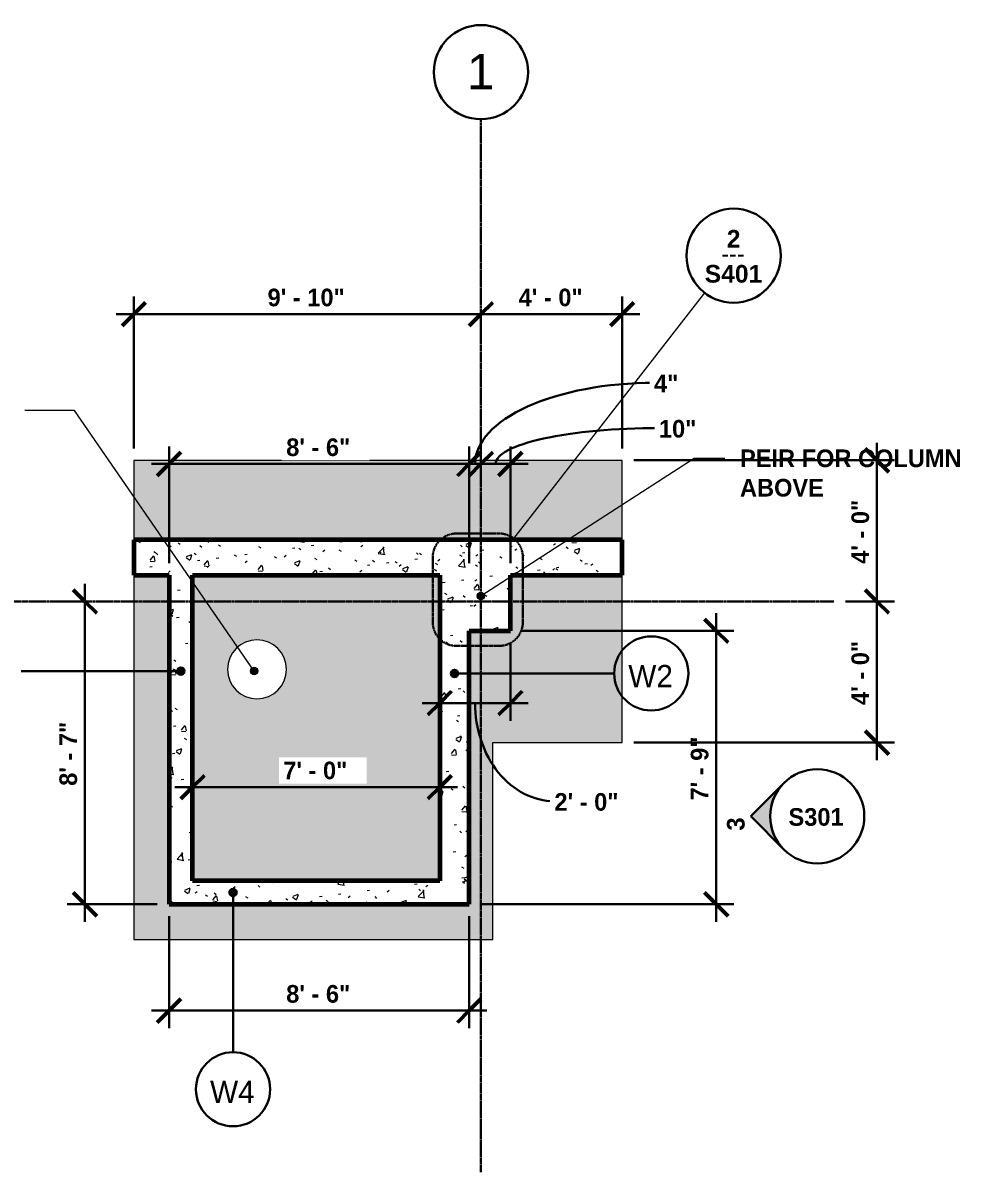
# Model space of a CAD drawing. Header units: inches. Extents: x -11943 to -10128, y -204 to 11732.
# Drawn here: x -11411.5 to -11093, y 11341.1 to 11731.9 of the extents above; entities that cross this region are included whole.
import ezdxf

# ---------------------------------------------------------------- set-up
doc = ezdxf.new("R2010")
doc.units = ezdxf.units.IN
doc.header["$MEASUREMENT"] = 0
doc.linetypes.add('Dash Dot 3_16_', pattern=[0.3125, 0.1875, -0.0625, 0, -0.0625])
doc.linetypes.add('Grid Line 1_2_', pattern=[0.875, 0.5, -0.125, 0.125, -0.125])
for name, color, linetype, lineweight in [('A-ANNO-DIMS', 211, 'Continuous', 9), ('A-ANNO-DIMS-64', 211, 'Continuous', 9), ('A-ANNO-SYMB', 150, 'Continuous', 9), ('A-FLOR', 192, 'Continuous', 18), ('A-WALL', 113, 'Continuous', 18), ('A-WALL-IDEN', 211, 'Continuous', 30), ('A-WALL-PATT', 111, 'Continuous', 18), ('G-ANNO-SYMB', 111, 'Continuous', 30), ('G-ANNO-TEXT', 231, 'Continuous', 9), ('S-FNDN', 32, 'Continuous', 18), ('S-GRID', 1, 'Continuous', 9), ('S-GRID-IDEN', 1, 'Continuous', 30)]:
    doc.layers.add(name, color=color, linetype=linetype, lineweight=lineweight)
doc.styles.add('Arial_3', font='arial.ttf', dxfattribs={"height": 12})
doc.styles.add('Arial_B', font='arialbd.ttf', dxfattribs={"height": 6})
doc.styles.add('Century Gothic', font='', dxfattribs={"height": 7.559055})
doc.styles.add('Century Gothic_1', font='', dxfattribs={"height": 0.09375})
doc.styles.add('Century Gothic_B_2', font='', dxfattribs={"height": 6})
doc.styles.get('Century Gothic').set_extended_font_data('Century Gothic')
doc.styles.get('Century Gothic_1').set_extended_font_data('Century Gothic')
doc.styles.get('Century Gothic_B_2').set_extended_font_data('Century Gothic', bold=True)
doc.dimstyles.new('OD__1_16__Tol__', dxfattribs={"dimscale": 12, "dimtxt": 6.26501, "dimasz": 0.666667, "dimexe": 0.5, "dimexo": 0.333333, "dimgap": 0.083333, "dimtad": 1, "dimdec": 4, "dimrnd": 0.0625, "dimzin": 3, "dimdsep": 46, "dimlunit": 4, "dimtxsty": 'Century Gothic_B_2', "dimblk1": 'OBLIQUE', "dimblk2": 'OBLIQUE', "dimsah": 1, "dimcen": 0.09, "dimdle": 0.5, "dimazin": 0, "dimtfac": 1, "dimtdec": 4, "dimtix": 1, "dimtmove": 0, "dimatfit": 3, "dimfxl": 1, "dimtvp": 1, "dimtfill": 1, "dimfrac": 2, "dimtolj": 1, "dimtzin": 0, "dimlwd": 30, "dimlwe": 30, "dimarcsym": 2})
doc.dimstyles.new('OD__1_16__Tol___1', dxfattribs={"dimscale": 12, "dimtxt": 6.26501, "dimasz": 0.666667, "dimexe": 0.5, "dimexo": 0.333333, "dimgap": 0.083333, "dimtad": 1, "dimdec": 4, "dimrnd": 0.0625, "dimzin": 3, "dimdsep": 46, "dimlunit": 4, "dimtxsty": 'Century Gothic_B_2', "dimblk1": 'OBLIQUE', "dimblk2": 'OBLIQUE', "dimsah": 1, "dimcen": 0.09, "dimdle": 0.5, "dimazin": 0, "dimtfac": 1, "dimtdec": 4, "dimtix": 1, "dimtmove": 1, "dimatfit": 3, "dimfxl": 1, "dimtvp": 1, "dimtfill": 1, "dimfrac": 2, "dimtolj": 1, "dimtzin": 0, "dimlwd": 30, "dimlwe": 30, "dimarcsym": 2})
doc.dimstyles.new('OD__1_4__Tol___3', dxfattribs={"dimscale": 12, "dimtxt": 6.26501, "dimasz": 0.666667, "dimexe": 0.5, "dimexo": 0.333333, "dimgap": 0.083333, "dimtad": 1, "dimrnd": 0.25, "dimzin": 1, "dimdsep": 46, "dimlunit": 4, "dimtxsty": 'Century Gothic_B_2', "dimblk1": 'OBLIQUE', "dimblk2": 'OBLIQUE', "dimsah": 1, "dimcen": 0.09, "dimdle": 0.5, "dimazin": 0, "dimtfac": 1, "dimtdec": 4, "dimtix": 1, "dimtmove": 0, "dimatfit": 3, "dimfxl": 1, "dimtvp": 1, "dimtfill": 1, "dimfrac": 2, "dimtolj": 1, "dimtzin": 0, "dimlwd": 30, "dimlwe": 30, "dimarcsym": 2})
doc.dimstyles.new('OD__1_4__Tol___4', dxfattribs={"dimscale": 12, "dimtxt": 6.26501, "dimasz": 0.666667, "dimexe": 0.5, "dimexo": 0.333333, "dimgap": 0.083333, "dimtad": 1, "dimrnd": 0.25, "dimzin": 1, "dimdsep": 46, "dimlunit": 4, "dimtxsty": 'Century Gothic_B_2', "dimblk1": 'OBLIQUE', "dimblk2": 'OBLIQUE', "dimsah": 1, "dimcen": 0.09, "dimdle": 0.5, "dimazin": 0, "dimtfac": 1, "dimtdec": 4, "dimtix": 1, "dimtmove": 1, "dimatfit": 3, "dimfxl": 1, "dimtvp": 1, "dimtfill": 1, "dimfrac": 2, "dimtolj": 1, "dimtzin": 0, "dimlwd": 30, "dimlwe": 30, "dimarcsym": 2})
pattern_1 = [(50, (-7774.545, 0), (18.362056, -1.606828), [1.92, -21.12]), (355, (-7774.545, 0), (-3.552257, 19.255874), [1.536, -16.896]), (100.451, (-7773.015, -0.134), (14.81021, 17.649286), [1.632, -17.949]), (46.184, (-7774.545, 5.12), (27.32125, -4.237615), [2.88, -31.68]), (96.636, (-7772.268, 4.767), (23.927535, 24.937167), [2.448, -26.924]), (351.184, (-7774.545, 5.12), (23.927645, 24.937426), [2.304, -25.344]), (21, (-7771.985, 3.84), (15.28081, -10.307465), [1.92, -21.12]), (326, (-7771.985, 3.84), (6.22856, 18.563735), [1.536, -16.896]), (71.451, (-7770.712, 2.981), (21.509846, 8.25628), [1.632, -17.949]), (37.5, (-7774.5454, 0), (0.3110953, 8.5225365), [0.845, -15.846, 0.845, -16.307, -16.96]), (37.5, (-7774.5454, 0), (0.3110953, 8.5225365), [-33.843, 0.845, -16.115]), (7.5, (-7774.545, 0), (6.7346365, 10.0974314), [0.845, -8.934, 0.845, -15.462, -6.464]), (7.5, (-7774.545, 0), (6.7346365, 10.0974314), [-26.086, 0.845, -5.619]), (327.5, (-7780.2544, 0), (13.6661073, -0.5771864), [0.845, -5.555, 0.845, -19.123, -26.496]), (327.5, (-7780.2544, 0), (13.6661073, -0.5771864), [-26.368, 0.845, -25.651]), (317.5, (-7782.814, 0), (14.929853, 2.562859), [0.845, -7.475, 0.845, -12.416, -18.816]), (317.5, (-7782.814, 0), (14.929853, 2.562859), [-21.581, 0.845, -17.971])]

# ---------------------------------------------------------------- blocks, each defined once
blk = doc.blocks.new('Grid - Grid Head - Circle-1738874-FOUNDATION PLAN AT ELEVATOR PIT')
at = {"layer": 'S-GRID-IDEN'}
for start, end in [(360, 180), (180, 360)]:
    blk.add_arc((0, 0), 0.25, start, end, dxfattribs=at)
blk = doc.blocks.new('Elevation - Filled Arrow-1738296-FOUNDATION PLAN AT ELEVATOR PIT')
at = {"layer": 'G-ANNO-SYMB'}
for start, end in [(360, 180), (180, 360)]:
    blk.add_arc((0, 0), 0.25, start, end, dxfattribs=at)
blk = doc.blocks.new('Elevation - Filled Arrow-1738116-FOUNDATION PLAN AT ELEVATOR PIT')
at = {"layer": 'G-ANNO-SYMB', "lineweight": 9}
h = blk.add_hatch(color=256, dxfattribs=at)
edge = h.paths.add_edge_path(flags=0)
edge.add_line((0, 0.3536), (0.1768, 0.1768))
edge.add_arc((0, 0), 0.25, 45, 135)
edge.add_line((-0.1768, 0.1768), (0, 0.3536))
at = {"layer": 'G-ANNO-SYMB'}
for p, q in [((0, 0.3536), (-0.1768, 0.1768)), ((0.1768, 0.1768), (0, 0.3536))]:
    blk.add_line(p, q, dxfattribs=at)
blk.add_arc((0, 0), 0.25, 45, 135, dxfattribs=at)
blk = doc.blocks.new('DIMBLOCK15-FOUNDATION PLAN AT ELEVATOR PIT')
at = {"layer": 'A-ANNO-DIMS-64', "lineweight": 30}
for p, q in [((-11361.87, 11428.19), (-11361.87, 11390.05)), ((-11361.87, 11396.05), (-11361.87, 11428.19)), ((-11259.87, 11428.19), (-11259.87, 11390.05)), ((-11259.87, 11396.05), (-11259.87, 11428.19)), ((-11367.87, 11396.05), (-11253.87, 11396.05))]:
    blk.add_line(p, q, dxfattribs=at)
at = {"layer": 'A-ANNO-DIMS-64', "lineweight": 50}
for p, q in [((-11361.87, 11396.05), (-11357.87, 11400.05)), ((-11259.87, 11396.05), (-11255.87, 11400.05)), ((-11361.87, 11396.05), (-11365.87, 11392.05)), ((-11259.87, 11396.05), (-11263.87, 11392.05))]:
    blk.add_line(p, q, dxfattribs=at)
at = {"layer": 'A-ANNO-DIMS-64', "color": 0, "lineweight": 30, "insert": (-11322.06, 11404.74), "char_height": 6, "width": 26.85, "attachment_point": 1, "line_spacing_factor": 0.984502, "style": 'Century Gothic_B_2', "bg_fill": 3, "box_fill_scale": 1.25, "bg_fill_color": 256, "bg_fill_true_color": 13158600, "bg_fill_transparency": 0}
blk.add_mtext('8\' - 6"', dxfattribs=at)
blk = doc.blocks.new('_Oblique')
at = {"color": 0, "linetype": 'ByBlock', "lineweight": -2}
blk.add_line((-0.5, -0.5), (0.5, 0.5), dxfattribs=at)
blk = doc.blocks.new('Wall Type - Familia4-287244-FOUNDATION PLAN AT ELEVATOR PIT')
at = {"layer": 'A-WALL-IDEN'}
blk.add_circle((0, 0), 0.1969, dxfattribs=at)
blk = doc.blocks.new('DIMBLOCK16-FOUNDATION PLAN AT ELEVATOR PIT')
at = {"layer": 'A-ANNO-DIMS-64', "lineweight": 30}
for p, q in [((-11361.87, 11548.19), (-11361.87, 11587.95)), ((-11259.87, 11548.19), (-11259.87, 11587.95)), ((-11367.87, 11581.95), (-11259.87, 11581.95)), ((-11361.87, 11581.95), (-11361.87, 11548.19)), ((-11259.87, 11581.95), (-11259.87, 11548.19))]:
    blk.add_line(p, q, dxfattribs=at)
at = {"layer": 'A-ANNO-DIMS-64', "lineweight": 50}
for p, q in [((-11361.87, 11581.95), (-11357.87, 11585.95)), ((-11259.87, 11581.95), (-11255.87, 11585.95)), ((-11361.87, 11581.95), (-11365.87, 11577.95)), ((-11259.87, 11581.95), (-11263.87, 11577.95))]:
    blk.add_line(p, q, dxfattribs=at)
at = {"layer": 'A-ANNO-DIMS-64', "color": 0, "lineweight": 30, "insert": (-11322.06, 11590.65), "char_height": 6, "width": 26.85, "attachment_point": 1, "line_spacing_factor": 0.984502, "style": 'Century Gothic_B_2', "bg_fill": 3, "box_fill_scale": 1.25, "bg_fill_color": 256, "bg_fill_true_color": 13158600, "bg_fill_transparency": 0}
blk.add_mtext('8\' - 6"', dxfattribs=at)
blk = doc.blocks.new('DIMBLOCK17-FOUNDATION PLAN AT ELEVATOR PIT')
at = {"layer": 'A-ANNO-DIMS-64', "lineweight": 30}
for p, q in [((-11255.87, 11592.5), (-11255.87, 11575.95)), ((-11255.87, 11581.95), (-11255.87, 11592.5)), ((-11259.87, 11548.19), (-11259.87, 11587.95)), ((-11259.87, 11581.95), (-11255.87, 11581.95)), ((-11259.87, 11581.95), (-11259.87, 11548.19))]:
    blk.add_line(p, q, dxfattribs=at)
at = {"layer": 'A-ANNO-DIMS-64', "lineweight": 50}
for p, q in [((-11259.87, 11581.95), (-11255.87, 11585.95)), ((-11255.87, 11581.95), (-11251.87, 11585.95)), ((-11259.87, 11581.95), (-11263.87, 11577.95)), ((-11255.87, 11581.95), (-11259.87, 11577.95))]:
    blk.add_line(p, q, dxfattribs=at)
at = {"layer": 'A-ANNO-DIMS-64', "lineweight": 30}
blk.add_ellipse((-11197.03, 11581.95), major_axis=(60.84, 0), ratio=0.453664, start_param=1.570796, end_param=3.141593, dxfattribs=at)
at = {"layer": 'A-ANNO-DIMS-64', "color": 0, "lineweight": 30, "insert": (-11197.03, 11612.32), "char_height": 6, "width": 9.1887, "attachment_point": 1, "line_spacing_factor": 0.984502, "style": 'Century Gothic_B_2', "bg_fill": 3, "box_fill_scale": 1.25, "bg_fill_color": 256, "bg_fill_true_color": 13158600, "bg_fill_transparency": 0}
blk.add_mtext('4"', dxfattribs=at)
blk = doc.blocks.new('DIMBLOCK18-FOUNDATION PLAN AT ELEVATOR PIT')
at = {"layer": 'A-ANNO-DIMS-64', "lineweight": 30}
for p, q in [((-11255.87, 11592.5), (-11255.87, 11575.95)), ((-11255.87, 11581.95), (-11255.87, 11592.5)), ((-11245.87, 11548.19), (-11245.87, 11587.95)), ((-11255.87, 11581.95), (-11239.87, 11581.95)), ((-11245.87, 11581.95), (-11245.87, 11548.19))]:
    blk.add_line(p, q, dxfattribs=at)
at = {"layer": 'A-ANNO-DIMS-64', "lineweight": 50}
for p, q in [((-11255.87, 11581.95), (-11251.87, 11585.95)), ((-11245.87, 11581.95), (-11241.87, 11585.95)), ((-11255.87, 11581.95), (-11259.87, 11577.95)), ((-11245.87, 11581.95), (-11249.87, 11577.95))]:
    blk.add_line(p, q, dxfattribs=at)
at = {"layer": 'A-ANNO-DIMS-64', "lineweight": 30}
blk.add_ellipse((-11195.37, 11581.95), major_axis=(55.5, 0), ratio=0.219957, start_param=1.570796, end_param=3.141593, dxfattribs=at)
at = {"layer": 'A-ANNO-DIMS-64', "color": 0, "lineweight": 30, "insert": (-11195.37, 11596.93), "char_height": 6, "width": 14.7974, "attachment_point": 1, "line_spacing_factor": 0.984502, "style": 'Century Gothic_B_2', "bg_fill": 3, "box_fill_scale": 1.25, "bg_fill_color": 256, "bg_fill_true_color": 13158600, "bg_fill_transparency": 0}
blk.add_mtext('10"', dxfattribs=at)
blk = doc.blocks.new('DIMBLOCK19-FOUNDATION PLAN AT ELEVATOR PIT')
at = {"layer": 'A-ANNO-DIMS-64', "lineweight": 30}
for p, q in [((-11390.47, 11541.19), (-11390.47, 11426.19)), ((-11388.81, 11535.19), (-11396.47, 11535.19)), ((-11390.47, 11535.19), (-11388.81, 11535.19)), ((-11365.87, 11432.19), (-11396.47, 11432.19)), ((-11390.47, 11432.19), (-11365.87, 11432.19))]:
    blk.add_line(p, q, dxfattribs=at)
at = {"layer": 'A-ANNO-DIMS-64', "lineweight": 50}
for p, q in [((-11390.47, 11535.19), (-11394.47, 11539.19)), ((-11390.47, 11535.19), (-11386.47, 11531.19)), ((-11390.47, 11432.19), (-11394.47, 11436.19)), ((-11390.47, 11432.19), (-11386.47, 11428.19))]:
    blk.add_line(p, q, dxfattribs=at)
at = {"layer": 'A-ANNO-DIMS-64', "color": 0, "lineweight": 30, "insert": (-11399.16, 11472.5), "char_height": 6, "width": 26.85, "attachment_point": 1, "rotation": 90, "line_spacing_factor": 0.984502, "style": 'Century Gothic_B_2', "bg_fill": 3, "box_fill_scale": 1.25, "bg_fill_color": 256, "bg_fill_true_color": 13158600, "bg_fill_transparency": 0}
blk.add_mtext('8\' - 7"', dxfattribs=at)
blk = doc.blocks.new('DIMBLOCK20-FOUNDATION PLAN AT ELEVATOR PIT')
at = {"layer": 'A-ANNO-DIMS-64', "lineweight": 50}
for p, q in [((-11353.87, 11472.03), (-11349.87, 11476.03)), ((-11269.87, 11472.03), (-11265.87, 11476.03)), ((-11353.87, 11472.03), (-11357.87, 11468.03)), ((-11269.87, 11472.03), (-11273.87, 11468.03))]:
    blk.add_line(p, q, dxfattribs=at)
at = {"layer": 'A-ANNO-DIMS-64', "lineweight": 30}
for p, q in [((-11353.87, 11473.69), (-11353.87, 11466.03)), ((-11353.87, 11472.03), (-11353.87, 11473.69)), ((-11269.87, 11473.69), (-11269.87, 11466.03)), ((-11269.87, 11472.03), (-11269.87, 11473.69)), ((-11359.87, 11472.03), (-11263.87, 11472.03))]:
    blk.add_line(p, q, dxfattribs=at)
at = {"layer": 'A-ANNO-DIMS-64', "color": 0, "lineweight": 30, "insert": (-11323.06, 11480.72), "char_height": 6, "width": 26.85, "attachment_point": 1, "line_spacing_factor": 0.984502, "style": 'Century Gothic_B_2', "bg_fill": 3, "box_fill_scale": 1.25, "bg_fill_color": 256, "bg_fill_true_color": 13158600, "bg_fill_transparency": 0}
blk.add_mtext('7\' - 0"', dxfattribs=at)
blk = doc.blocks.new('DIMBLOCK21-FOUNDATION PLAN AT ELEVATOR PIT')
at = {"layer": 'A-ANNO-DIMS-64', "lineweight": 50}
for p, q in [((-11175.86, 11525.19), (-11179.86, 11529.19)), ((-11175.86, 11525.19), (-11171.86, 11521.19)), ((-11175.86, 11432.19), (-11179.86, 11436.19)), ((-11175.86, 11432.19), (-11171.86, 11428.19))]:
    blk.add_line(p, q, dxfattribs=at)
at = {"layer": 'A-ANNO-DIMS-64', "lineweight": 30}
for p, q in [((-11175.86, 11531.19), (-11175.86, 11426.19)), ((-11241.87, 11525.19), (-11169.86, 11525.19)), ((-11175.86, 11525.19), (-11241.87, 11525.19)), ((-11255.87, 11432.19), (-11169.86, 11432.19)), ((-11175.86, 11432.19), (-11255.87, 11432.19))]:
    blk.add_line(p, q, dxfattribs=at)
at = {"layer": 'A-ANNO-DIMS-64', "color": 0, "lineweight": 30, "insert": (-11184.55, 11467.5), "char_height": 6, "width": 26.85, "attachment_point": 1, "rotation": 90, "line_spacing_factor": 0.984502, "style": 'Century Gothic_B_2', "bg_fill": 3, "box_fill_scale": 1.25, "bg_fill_color": 256, "bg_fill_true_color": 13158600, "bg_fill_transparency": 0}
blk.add_mtext('7\' - 9"', dxfattribs=at)
blk = doc.blocks.new('DIMBLOCK22-FOUNDATION PLAN AT ELEVATOR PIT')
at = {"layer": 'A-ANNO-DIMS-64', "lineweight": 50}
for p, q in [((-11121.25, 11535.19), (-11125.25, 11539.19)), ((-11121.25, 11535.19), (-11117.25, 11531.19)), ((-11121.25, 11487.19), (-11125.25, 11491.19)), ((-11121.25, 11487.19), (-11117.25, 11483.19))]:
    blk.add_line(p, q, dxfattribs=at)
at = {"layer": 'A-ANNO-DIMS-64', "lineweight": 30}
for p, q in [((-11131.96, 11535.19), (-11115.25, 11535.19)), ((-11121.25, 11535.19), (-11131.96, 11535.19)), ((-11121.25, 11481.19), (-11121.25, 11535.19)), ((-11203.87, 11487.19), (-11115.25, 11487.19)), ((-11121.25, 11487.19), (-11203.87, 11487.19))]:
    blk.add_line(p, q, dxfattribs=at)
at = {"layer": 'A-ANNO-DIMS-64', "color": 0, "lineweight": 30, "insert": (-11129.94, 11500), "char_height": 6, "width": 26.85, "attachment_point": 1, "rotation": 90, "line_spacing_factor": 0.984502, "style": 'Century Gothic_B_2', "bg_fill": 3, "box_fill_scale": 1.25, "bg_fill_color": 256, "bg_fill_true_color": 13158600, "bg_fill_transparency": 0}
blk.add_mtext('4\' - 0"', dxfattribs=at)
blk = doc.blocks.new('DIMBLOCK23-FOUNDATION PLAN AT ELEVATOR PIT')
at = {"layer": 'A-ANNO-DIMS-64', "lineweight": 50}
for p, q in [((-11121.25, 11583.19), (-11125.25, 11587.19)), ((-11121.25, 11583.19), (-11117.25, 11579.19)), ((-11121.25, 11535.19), (-11125.25, 11539.19)), ((-11121.25, 11535.19), (-11117.25, 11531.19))]:
    blk.add_line(p, q, dxfattribs=at)
at = {"layer": 'A-ANNO-DIMS-64', "lineweight": 30}
for p, q in [((-11121.25, 11535.19), (-11121.25, 11589.19)), ((-11203.87, 11583.19), (-11115.25, 11583.19)), ((-11121.25, 11583.19), (-11203.87, 11583.19)), ((-11131.96, 11535.19), (-11115.25, 11535.19)), ((-11121.25, 11535.19), (-11131.96, 11535.19))]:
    blk.add_line(p, q, dxfattribs=at)
at = {"layer": 'A-ANNO-DIMS-64', "color": 0, "lineweight": 30, "insert": (-11129.94, 11548), "char_height": 6, "width": 26.85, "attachment_point": 1, "rotation": 90, "line_spacing_factor": 0.984502, "style": 'Century Gothic_B_2', "bg_fill": 3, "box_fill_scale": 1.25, "bg_fill_color": 256, "bg_fill_true_color": 13158600, "bg_fill_transparency": 0}
blk.add_mtext('4\' - 0"', dxfattribs=at)
blk = doc.blocks.new('DIMBLOCK24-FOUNDATION PLAN AT ELEVATOR PIT')
at = {"layer": 'A-ANNO-DIMS-64', "lineweight": 30}
for p, q in [((-11373.87, 11587.19), (-11373.87, 11638.89)), ((-11255.87, 11634.55), (-11255.87, 11626.89)), ((-11255.87, 11632.89), (-11255.87, 11634.55)), ((-11379.87, 11632.89), (-11255.87, 11632.89)), ((-11373.87, 11632.89), (-11373.87, 11587.19))]:
    blk.add_line(p, q, dxfattribs=at)
at = {"layer": 'A-ANNO-DIMS-64', "lineweight": 50}
for p, q in [((-11373.87, 11632.89), (-11369.87, 11636.89)), ((-11255.87, 11632.89), (-11251.87, 11636.89)), ((-11373.87, 11632.89), (-11377.87, 11628.89)), ((-11255.87, 11632.89), (-11259.87, 11628.89))]:
    blk.add_line(p, q, dxfattribs=at)
at = {"layer": 'A-ANNO-DIMS-64', "color": 0, "lineweight": 30, "insert": (-11328.39, 11641.58), "char_height": 6, "width": 32.4587, "attachment_point": 1, "line_spacing_factor": 0.984502, "style": 'Century Gothic_B_2', "bg_fill": 3, "box_fill_scale": 1.25, "bg_fill_color": 256, "bg_fill_true_color": 13158600, "bg_fill_transparency": 0}
blk.add_mtext('9\' - 10"', dxfattribs=at)
blk = doc.blocks.new('DIMBLOCK25-FOUNDATION PLAN AT ELEVATOR PIT')
at = {"layer": 'A-ANNO-DIMS-64', "lineweight": 30}
for p, q in [((-11207.87, 11587.19), (-11207.87, 11638.89)), ((-11255.87, 11634.55), (-11255.87, 11626.89)), ((-11255.87, 11632.89), (-11255.87, 11634.55)), ((-11255.87, 11632.89), (-11201.87, 11632.89)), ((-11207.87, 11632.89), (-11207.87, 11587.19))]:
    blk.add_line(p, q, dxfattribs=at)
at = {"layer": 'A-ANNO-DIMS-64', "lineweight": 50}
for p, q in [((-11255.87, 11632.89), (-11251.87, 11636.89)), ((-11207.87, 11632.89), (-11203.87, 11636.89)), ((-11255.87, 11632.89), (-11259.87, 11628.89)), ((-11207.87, 11632.89), (-11211.87, 11628.89))]:
    blk.add_line(p, q, dxfattribs=at)
at = {"layer": 'A-ANNO-DIMS-64', "color": 0, "lineweight": 30, "insert": (-11243.06, 11641.58), "char_height": 6, "width": 26.85, "attachment_point": 1, "line_spacing_factor": 0.984502, "style": 'Century Gothic_B_2', "bg_fill": 3, "box_fill_scale": 1.25, "bg_fill_color": 256, "bg_fill_true_color": 13158600, "bg_fill_transparency": 0}
blk.add_mtext('4\' - 0"', dxfattribs=at)
blk = doc.blocks.new('DIMBLOCK26-FOUNDATION PLAN AT ELEVATOR PIT')
at = {"layer": 'A-ANNO-DIMS-64', "lineweight": 30}
for p, q in [((-11245.87, 11521.19), (-11245.87, 11494.64)), ((-11245.87, 11500.64), (-11245.87, 11521.19)), ((-11269.87, 11502.29), (-11269.87, 11494.64)), ((-11269.87, 11500.64), (-11269.87, 11502.29)), ((-11275.87, 11500.64), (-11239.87, 11500.64))]:
    blk.add_line(p, q, dxfattribs=at)
at = {"layer": 'A-ANNO-DIMS-64', "lineweight": 50}
for p, q in [((-11269.87, 11500.64), (-11265.87, 11504.64)), ((-11245.87, 11500.64), (-11241.87, 11504.64)), ((-11269.87, 11500.64), (-11273.87, 11496.64)), ((-11245.87, 11500.64), (-11249.87, 11496.64))]:
    blk.add_line(p, q, dxfattribs=at)
at = {"layer": 'A-ANNO-DIMS-64', "lineweight": 30}
blk.add_ellipse((-11230.88, 11500.64), major_axis=(0, 33.38), ratio=0.808487, start_param=1.570796, end_param=3.141593, dxfattribs=at)
at = {"layer": 'A-ANNO-DIMS-64', "color": 0, "lineweight": 30, "insert": (-11230.88, 11470.02), "char_height": 6, "width": 26.85, "attachment_point": 1, "line_spacing_factor": 0.984502, "style": 'Century Gothic_B_2', "bg_fill": 3, "box_fill_scale": 1.25, "bg_fill_color": 256, "bg_fill_true_color": 13158600, "bg_fill_transparency": 0}
blk.add_mtext('2\' - 0"', dxfattribs=at)
blk = doc.blocks.new('Detail View - Callout Head-1738297-FOUNDATION PLAN AT ELEVATOR PIT')
at = {"layer": 'A-ANNO-SYMB', "lineweight": 30}
for start, end in [(360, 180), (180, 360)]:
    blk.add_arc((0, 0), 0.25, start, end, dxfattribs=at)
at = {"layer": 'A-ANNO-SYMB', "insert": (-0.0662, 0.0585), "char_height": 0.09375, "width": 0.160969, "attachment_point": 1, "style": 'Century Gothic_1'}
blk.add_mtext('---', dxfattribs=at)

msp = doc.modelspace()

# ---------------------------------------------------------------- hatches: boundary and pattern name
at = {"layer": 'A-FLOR'}
h = msp.add_hatch(color=256, dxfattribs=at)
h.paths.add_polyline_path([(-11353.86914, 11420.1894), (-11251.86914, 11420.1894), (-11251.86914, 11487.1894), (-11207.86914, 11487.1894), (-11207.86914, 11544.1894), (-11245.86914, 11544.1894), (-11245.86914, 11525.1894), (-11259.86914, 11525.1894), (-11259.86914, 11432.1894), (-11361.86914, 11432.1894), (-11361.86914, 11544.1894), (-11373.86914, 11544.1894), (-11373.86914, 11420.1894), (-11361.86914, 11420.1894)], flags=0)
h.paths.add_polyline_path([(-11270.56468, 11440.1894), (-11269.86914, 11440.1894), (-11269.86914, 11544.1894), (-11353.86914, 11544.1894), (-11353.86914, 11440.1894), (-11323.8985, 11440.1894)], flags=0)
h.paths.add_polyline_path([(-11333.03395, 11502.15873), (-11335.07884, 11502.59339), (-11336.98867, 11503.4437), (-11338.67997, 11504.6725), (-11340.07884, 11506.2261), (-11341.12412, 11508.03659), (-11341.77014, 11510.02484), (-11341.98867, 11512.10395), (-11341.77014, 11514.18307), (-11341.12412, 11516.17132), (-11340.07884, 11517.9818), (-11338.67997, 11519.5354), (-11336.98867, 11520.76421), (-11335.07884, 11521.61452), (-11333.03395, 11522.04917), (-11330.94338, 11522.04917), (-11328.8985, 11521.61452), (-11326.98867, 11520.76421), (-11325.29736, 11519.5354), (-11323.8985, 11517.9818), (-11322.85321, 11516.17132), (-11322.20719, 11514.18307), (-11321.98867, 11512.10395), (-11322.20719, 11510.02484), (-11322.85321, 11508.03659), (-11323.90198, 11506.22223), (-11325.29736, 11504.6725), (-11326.98867, 11503.4437), (-11328.8985, 11502.59339), (-11330.94338, 11502.15873)], flags=0)
h.paths.add_polyline_path([(-11257.67846, 11556.1894), (-11207.86914, 11556.1894), (-11207.86914, 11583.1894), (-11373.86914, 11583.1894), (-11373.86914, 11556.1894), (-11259.39045, 11556.1894)], flags=0)
at = {"layer": 'A-WALL-IDEN'}
h = msp.add_hatch(color=256, dxfattribs=at)
edge = h.paths.add_edge_path(flags=0)
edge.add_arc((-11357.86914, 11511.51296), 1.25, 0, 360)
h = msp.add_hatch(color=256, dxfattribs=at)
edge = h.paths.add_edge_path(flags=0)
edge.add_arc((-11264.86914, 11510.71212), 1.25, 0, 360)
h = msp.add_hatch(color=256, dxfattribs=at)
edge = h.paths.add_edge_path(flags=0)
edge.add_arc((-11340.13601, 11436.1894), 1.25, 0, 360)
at = {"layer": 'A-WALL-PATT', "lineweight": 9}
h = msp.add_hatch(dxfattribs=at)
h.set_pattern_fill('FP_4', color=256, style=0, pattern_type=2)
h.set_pattern_definition(pattern_1)
h.paths.add_polyline_path([(-11269.86914, 11544.1894), (-11207.86914, 11544.1894), (-11207.86914, 11556.1894), (-11373.86914, 11556.1894), (-11373.86914, 11544.1894), (-11353.86914, 11544.1894)], flags=0)
h = msp.add_hatch(dxfattribs=at)
h.set_pattern_fill('FP_4', color=256, style=0, pattern_type=2)
h.set_pattern_definition(pattern_1)
h.paths.add_polyline_path([(-11361.86914, 11432.1894), (-11353.86914, 11432.1894), (-11353.86914, 11544.1894), (-11361.86914, 11544.1894), (-11361.86914, 11504.83226)], flags=0)
h = msp.add_hatch(dxfattribs=at)
h.set_pattern_fill('FP_4', color=256, style=0, pattern_type=2)
h.set_pattern_definition(pattern_1)
h.paths.add_polyline_path([(-11259.86914, 11432.1894), (-11259.86914, 11544.1894), (-11269.86914, 11544.1894), (-11269.86914, 11432.1894)], flags=0)
h = msp.add_hatch(dxfattribs=at)
h.set_pattern_fill('FP_4', color=256, style=0, pattern_type=2)
h.set_pattern_definition(pattern_1)
h.paths.add_polyline_path([(-11245.86914, 11525.1894), (-11245.86914, 11544.1894), (-11259.86914, 11544.1894), (-11259.86914, 11525.1894)], flags=0)
h = msp.add_hatch(dxfattribs=at)
h.set_pattern_fill('FP_4', color=256, style=0, pattern_type=2)
h.set_pattern_definition(pattern_1)
h.paths.add_polyline_path([(-11269.86914, 11432.1894), (-11269.86914, 11440.1894), (-11353.86914, 11440.1894), (-11353.86914, 11432.1894), (-11270.81032, 11432.1894)], flags=0)
at = {"layer": 'G-ANNO-TEXT', "lineweight": 20}
h = msp.add_hatch(color=147, dxfattribs=at)
edge = h.paths.add_edge_path(flags=0)
edge.add_arc((-11255.89467, 11537.06063), 1.25, 0, 360)
h = msp.add_hatch(color=147, dxfattribs=at)
edge = h.paths.add_edge_path(flags=0)
edge.add_arc((-11332.94969, 11511.5413), 1.25, 0, 360)

# ---------------------------------------------------------------- linework, layer by layer
at = {"layer": 'A-FLOR'}
for p, q in [((-11207.86914, 11583.1894), (-11373.86914, 11583.1894)), ((-11373.86914, 11583.1894), (-11373.86914, 11556.1894)), ((-11207.86914, 11556.1894), (-11207.86914, 11583.1894)), ((-11373.86914, 11544.1894), (-11373.86914, 11420.1894)), ((-11207.86914, 11487.1894), (-11207.86914, 11544.1894)), ((-11251.86914, 11420.1894), (-11251.86914, 11487.1894)), ((-11251.86914, 11487.1894), (-11207.86914, 11487.1894)), ((-11373.86914, 11420.1894), (-11251.86914, 11420.1894))]:
    msp.add_line(p, q, dxfattribs=at)
for start, end in [(0, 180), (180, 0)]:
    msp.add_arc((-11331.98867, 11512.10395), 10, start, end, dxfattribs=at)
at = {"layer": 'A-WALL', "lineweight": 60}
for p, q in [((-11361.86914, 11544.1894), (-11361.86914, 11432.1894)), ((-11353.86914, 11440.1894), (-11353.86914, 11544.1894)), ((-11269.86914, 11440.1894), (-11353.86914, 11440.1894)), ((-11361.86914, 11432.1894), (-11269.86914, 11432.1894))]:
    msp.add_line(p, q, dxfattribs=at)
at = {"layer": 'A-WALL-IDEN'}
for p, q in [((-11357.86914, 11511.51296), (-11412.16836, 11511.51296)), ((-11264.86914, 11510.71212), (-11210.56993, 11510.71212))]:
    msp.add_line(p, q, dxfattribs=at)
for centre in [(-11357.86914, 11511.51296), (-11264.86914, 11510.71212), (-11340.13601, 11436.1894)]:
    msp.add_circle(centre, 1.25, dxfattribs=at)
at = {"layer": 'G-ANNO-TEXT', "color": 147, "lineweight": 20}
msp.add_line((-11394.01435, 11600.17882), (-11410.89402, 11600.17882), dxfattribs=at)
for centre in [(-11255.89467, 11537.06063), (-11332.94969, 11511.5413)]:
    msp.add_circle(centre, 1.25, dxfattribs=at)
at = {"layer": 'S-FNDN', "lineweight": 60}
for p, q in [((-11207.86914, 11556.1894), (-11373.86914, 11556.1894)), ((-11373.86914, 11556.1894), (-11373.86914, 11544.1894)), ((-11207.86914, 11544.1894), (-11207.86914, 11556.1894)), ((-11373.86914, 11544.1894), (-11361.86914, 11544.1894)), ((-11353.86914, 11544.1894), (-11269.86914, 11544.1894)), ((-11269.86914, 11544.1894), (-11269.86914, 11440.1894)), ((-11245.86914, 11525.1894), (-11245.86914, 11544.1894)), ((-11245.86914, 11544.1894), (-11207.86914, 11544.1894)), ((-11259.86914, 11432.1894), (-11259.86914, 11525.1894)), ((-11259.86914, 11525.1894), (-11245.86914, 11525.1894)), ((-11269.86914, 11432.1894), (-11259.86914, 11432.1894))]:
    msp.add_line(p, q, dxfattribs=at)
at = {"layer": 'S-GRID', "linetype": 'Grid Line 1_2_', "lineweight": 30}
for p, q in [((-11255.86914, 11341.14591), (-11255.86914, 11699.21845)), ((-11135.96303, 11535.1894), (-11445.67769, 11535.1894))]:
    msp.add_line(p, q, dxfattribs=at)

# ---------------------------------------------------------------- block references
at = {"layer": 'A-ANNO-SYMB', "xscale": 63.99999999999997, "yscale": 63.99999999999997, "zscale": 63.99999999999997}
msp.add_blockref('Detail View - Callout Head-1738297-FOUNDATION PLAN AT ELEVATOR PIT', (-11169.98323, 11652.78829), dxfattribs=at)
at = {"layer": 'A-WALL-IDEN', "xscale": 63.99999999999997, "yscale": 63.99999999999997, "zscale": 63.99999999999997}
for p in [(-11197.9715, 11510.71212), (-11340.13601, 11369.29176)]:
    msp.add_blockref('Wall Type - Familia4-287244-FOUNDATION PLAN AT ELEVATOR PIT', p, dxfattribs=at)
at = {"layer": 'G-ANNO-SYMB', "xscale": 63.99999999999997, "yscale": 63.99999999999997, "zscale": 63.99999999999997}
msp.add_blockref('Elevation - Filled Arrow-1738296-FOUNDATION PLAN AT ELEVATOR PIT', (-11141.55179, 11462.12015), dxfattribs=at)
at = {"layer": 'G-ANNO-SYMB', "xscale": 63.99999999999997, "yscale": 63.99999999999997, "zscale": 63.99999999999997, "rotation": 90.00000000001498}
msp.add_blockref('Elevation - Filled Arrow-1738116-FOUNDATION PLAN AT ELEVATOR PIT', (-11141.55179, 11462.12015), dxfattribs=at)
at = {"layer": 'S-GRID-IDEN', "xscale": 63.99999999999997, "yscale": 63.99999999999997, "zscale": 63.99999999999997}
msp.add_blockref('Grid - Grid Head - Circle-1738874-FOUNDATION PLAN AT ELEVATOR PIT', (-11255.86914, 11715.21845), dxfattribs=at)

# ---------------------------------------------------------------- texts
at = {"layer": 'A-ANNO-SYMB', "char_height": 6, "attachment_point": 1, "style": 'Arial_B'}
for s, insert, width in [('\\fArial|b1|i0|c0|p34|;2', (-11172.30985, 11661.54868), 5.656), ('S401', (-11179.80591, 11649.63165), 23.836)]:
    msp.add_mtext(s, dxfattribs=dict(at, insert=insert, width=width))
at = {"layer": 'A-WALL-IDEN', "lineweight": 9, "char_height": 7.559055, "width": 19.19, "attachment_point": 1, "style": 'Century Gothic'}
for s, insert in [('W2', (-11205.77535, 11513.59174)), ('W4', (-11347.93986, 11372.17138))]:
    msp.add_mtext(s, dxfattribs=dict(at, insert=insert))
at = {"layer": 'G-ANNO-SYMB', "lineweight": 9, "insert": (-11151.32414, 11464.90256), "char_height": 6, "width": 23.028, "attachment_point": 1, "style": 'Century Gothic_B_2'}
msp.add_mtext('S301', dxfattribs=at)
at = {"layer": 'G-ANNO-SYMB', "lineweight": 9, "insert": (-11172.25205, 11457.2685), "char_height": 6, "width": 5.858, "attachment_point": 1, "rotation": 90, "style": 'Century Gothic_B_2'}
msp.add_mtext('\\fCentury Gothic|b1|i0|c0|p34|;3', dxfattribs=at)
at = {"layer": 'G-ANNO-TEXT', "color": 147, "lineweight": 20, "char_height": 6, "attachment_point": 1, "style": 'Century Gothic_B_2'}
for s, insert, width in [('PEIR FOR COLUMN ', (-11167.81225, 11586.87754), 93.122), ('ABOVE', (-11167.81225, 11576.87754), 35.148)]:
    msp.add_mtext(s, dxfattribs=dict(at, insert=insert, width=width))
at = {"layer": 'S-GRID-IDEN', "lineweight": 9, "insert": (-11260.62182, 11721.41041), "char_height": 12, "width": 11.312, "attachment_point": 1, "style": 'Arial_3'}
msp.add_mtext('1', dxfattribs=at)

# ---------------------------------------------------------------- next in the draw order: dimensions: what is measured, and where the dimension line sits
at = {"layer": 'A-ANNO-DIMS', "lineweight": 30}
for base, p1, p2, override, picture, middle in [((-11259.86914, 11581.95481), (-11361.86914, 11544.1894), (-11259.86914, 11544.1894), {"dimpost": '<>', "dimfxl": 102}, 'DIMBLOCK16-FOUNDATION PLAN AT ELEVATOR PIT', (-11310.86914, 11586.10572)), ((-11269.86914, 11472.03321), (-11353.86914, 11477.69007), (-11269.86914, 11477.69007), {"dimpost": '<>', "dimfxl": 84}, 'DIMBLOCK20-FOUNDATION PLAN AT ELEVATOR PIT', (-11311.86914, 11476.18413)), ((-11259.86914, 11396.04938), (-11361.86914, 11432.1894), (-11259.86914, 11432.1894), {"dimpost": '<>', "dimfxl": 102}, 'DIMBLOCK15-FOUNDATION PLAN AT ELEVATOR PIT', (-11310.86914, 11400.2003))]:
    dim = msp.add_linear_dim(base=base, p1=p1, p2=p2, dimstyle='OD__1_16__Tol__', override=override, dxfattribs=at)
    dim.commit()
    dim.dimension.update_dxf_attribs({"geometry": picture, "text_midpoint": middle})

# ---------------------------------------------------------------- next in the draw order: linework, layer by layer
at = {"layer": 'A-ANNO-SYMB', "linetype": 'Dash Dot 3_16_', "lineweight": 30}
msp.add_line((-11272.24058, 11550.29524), (-11272.24058, 11528.08781), dxfattribs=at)
at = {"layer": 'A-WALL-IDEN'}
msp.add_line((-11340.13601, 11436.1894), (-11340.13601, 11381.89018), dxfattribs=at)

# ---------------------------------------------------------------- next in the draw order: dimensions: what is measured, and where the dimension line sits
at = {"layer": 'A-ANNO-DIMS', "lineweight": 30}
dim = msp.add_linear_dim(base=(-11255.86914, 11581.95481), p1=(-11259.86914, 11544.1894), p2=(-11255.86914, 11596.50391), dimstyle='OD__1_16__Tol___1', override={"dimpost": '<>', "dimfxl": 52.467211}, dxfattribs=at)
dim.commit()
dim.dimension.update_dxf_attribs({"geometry": 'DIMBLOCK17-FOUNDATION PLAN AT ELEVATOR PIT', "text_midpoint": (-11192.43788, 11608.3224), "dimtype": 160})
for base, p1, p2, override, picture, middle in [((-11390.46789, 11432.1894), (-11384.81104, 11535.1894), (-11361.86914, 11432.1894), {"dimpost": '<>', "dimfxl": 105.524076}, 'DIMBLOCK19-FOUNDATION PLAN AT ELEVATOR PIT', (-11394.61881, 11483.6894)), ((-11175.86303, 11432.1894), (-11245.86914, 11525.1894), (-11259.86914, 11432.1894), {"dimpost": '<>', "dimfxl": 94.04786}, 'DIMBLOCK21-FOUNDATION PLAN AT ELEVATOR PIT', (-11180.01395, 11478.6894))]:
    dim = msp.add_linear_dim(base=base, p1=p1, p2=p2, angle=90, dimstyle='OD__1_4__Tol___3', override=override, dxfattribs=at)
    dim.commit()
    dim.dimension.update_dxf_attribs({"geometry": picture, "text_midpoint": middle})

# ---------------------------------------------------------------- next in the draw order: linework, layer by layer
at = {"layer": 'A-ANNO-SYMB', "linetype": 'Dash Dot 3_16_', "lineweight": 30}
msp.add_arc((-11264.24058, 11550.29524), 8, 90, 180, dxfattribs=at)
at = {"layer": 'G-ANNO-TEXT', "color": 147, "lineweight": 20}
msp.add_line((-11332.94969, 11511.5413), (-11394.01435, 11600.17882), dxfattribs=at)

# ---------------------------------------------------------------- next in the draw order: dimensions: what is measured, and where the dimension line sits
at = {"layer": 'A-ANNO-DIMS', "lineweight": 30}
dim = msp.add_linear_dim(base=(-11245.86914, 11581.95481), p1=(-11255.86914, 11596.50391), p2=(-11245.86914, 11544.1894), dimstyle='OD__1_16__Tol___1', override={"dimpost": '<>', "dimfxl": 53.261695}, dxfattribs=at)
dim.commit()
dim.dimension.update_dxf_attribs({"geometry": 'DIMBLOCK18-FOUNDATION PLAN AT ELEVATOR PIT', "text_midpoint": (-11187.96733, 11592.93118), "dimtype": 160})

# ---------------------------------------------------------------- next in the draw order: linework, layer by layer
at = {"layer": 'A-ANNO-SYMB', "linetype": 'Dash Dot 3_16_', "lineweight": 30}
for p, q in [((-11249.63731, 11558.29524), (-11264.24058, 11558.29524)), ((-11241.63731, 11528.08781), (-11241.63731, 11550.29524))]:
    msp.add_line(p, q, dxfattribs=at)
msp.add_arc((-11249.63731, 11550.29524), 8, 0, 90, dxfattribs=at)
at = {"layer": 'G-ANNO-TEXT', "color": 147, "lineweight": 20}
for p, q in [((-11255.89467, 11537.06063), (-11183.44332, 11583.87754)), ((-11183.44332, 11583.87754), (-11172.93225, 11583.87754))]:
    msp.add_line(p, q, dxfattribs=at)

# ---------------------------------------------------------------- next in the draw order: dimensions: what is measured, and where the dimension line sits
at = {"layer": 'A-ANNO-DIMS', "lineweight": 30}
dim = msp.add_linear_dim(base=(-11255.86914, 11632.89107), p1=(-11373.86914, 11583.1894), p2=(-11255.86914, 11638.54793), dimstyle='OD__1_4__Tol___3', override={"dimpost": '<>', "dimfxl": 130.340197}, dxfattribs=at)
dim.commit()
dim.dimension.update_dxf_attribs({"geometry": 'DIMBLOCK24-FOUNDATION PLAN AT ELEVATOR PIT', "text_midpoint": (-11314.86914, 11637.04199)})
dim = msp.add_linear_dim(base=(-11121.25239, 11535.1894), p1=(-11207.86914, 11487.1894), p2=(-11135.96303, 11535.1894), angle=90, dimstyle='OD__1_4__Tol___3', override={"dimpost": '<>', "dimfxl": 86.455128}, dxfattribs=at)
dim.commit()
dim.dimension.update_dxf_attribs({"geometry": 'DIMBLOCK22-FOUNDATION PLAN AT ELEVATOR PIT', "text_midpoint": (-11125.40331, 11511.1894)})

# ---------------------------------------------------------------- next in the draw order: dimensions: what is measured, and where the dimension line sits
dim = msp.add_linear_dim(base=(-11121.25239, 11583.1894), p1=(-11135.96303, 11535.1894), p2=(-11207.86914, 11583.1894), angle=90, dimstyle='OD__1_4__Tol___3', override={"dimpost": '<>', "dimfxl": 86.455128}, dxfattribs=at)
dim.commit()
dim.dimension.update_dxf_attribs({"geometry": 'DIMBLOCK23-FOUNDATION PLAN AT ELEVATOR PIT', "text_midpoint": (-11125.40331, 11559.1894)})
dim = msp.add_linear_dim(base=(-11245.86914, 11500.6379), p1=(-11269.86914, 11506.29475), p2=(-11245.86914, 11525.1894), dimstyle='OD__1_4__Tol___4', override={"dimpost": '<>', "dimfxl": 30.545172}, dxfattribs=at)
dim.commit()
dim.dimension.update_dxf_attribs({"geometry": 'DIMBLOCK26-FOUNDATION PLAN AT ELEVATOR PIT', "text_midpoint": (-11217.45576, 11466.02462), "dimtype": 160})

# ---------------------------------------------------------------- next in the draw order: linework, layer by layer
at = {"layer": 'A-ANNO-SYMB', "linetype": 'Dash Dot 3_16_', "lineweight": 30}
msp.add_line((-11264.24058, 11520.08781), (-11249.63731, 11520.08781), dxfattribs=at)
for centre, start, end in [((-11264.24058, 11528.08781), 180, 270), ((-11249.63731, 11528.08781), 270, 0)]:
    msp.add_arc(centre, 8, start, end, dxfattribs=at)

# ---------------------------------------------------------------- next in the draw order: dimensions: what is measured, and where the dimension line sits
at = {"layer": 'A-ANNO-DIMS', "lineweight": 30}
dim = msp.add_linear_dim(base=(-11207.86914, 11632.89107), p1=(-11255.86914, 11638.54793), p2=(-11207.86914, 11583.1894), dimstyle='OD__1_4__Tol___3', override={"dimpost": '<>', "dimfxl": 73.270505}, dxfattribs=at)
dim.commit()
dim.dimension.update_dxf_attribs({"geometry": 'DIMBLOCK25-FOUNDATION PLAN AT ELEVATOR PIT', "text_midpoint": (-11231.86914, 11637.04199)})

# ---------------------------------------------------------------- next in the draw order: linework, layer by layer
at = {"layer": 'A-ANNO-SYMB'}
msp.add_line((-11244.72819, 11556.61193), (-11179.80146, 11640.15491), dxfattribs=at)

doc.saveas('drawing.dxf')
